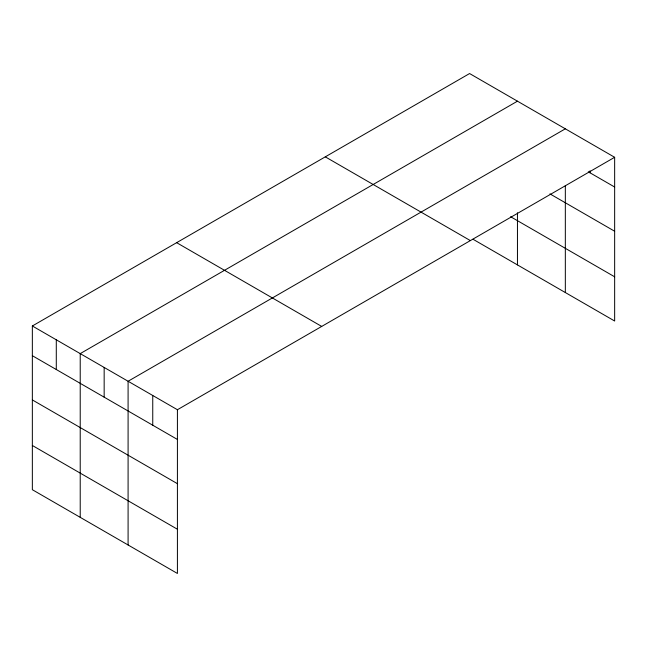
<?xml version="1.0" encoding="UTF-8"?>
<svg xmlns="http://www.w3.org/2000/svg" width="647" height="647" viewBox="0 0 647 647"><rect width="100%" height="100%" fill="white"/><g stroke="black" fill="none" stroke-linecap="round" stroke-linejoin="round"><path stroke-width="0.97" d="M32.35 325.983L177.415 409.729L177.415 573.46L32.35 489.706L32.35 325.983L469.585 73.54L614.65 157.294L614.65 321.017L473.006 239.244M517.454 101.183L80.22 353.618L80.22 517.341M565.332 128.818L128.09 381.253L128.09 544.984M177.415 409.729L614.65 157.294M588.285 171.803L614.65 187.023M549.942 193.882L614.65 231.238M510.62 216.737L614.65 276.803M325.295 156.849L470.361 240.595M176.639 242.674L321.705 326.428M32.35 355.704L177.415 439.459M32.35 399.927L177.415 483.681M32.35 445.484L177.415 529.238M589.991 170.8L589.991 172.781M565.332 185.681L565.332 292.549M517.454 212.766L517.454 264.906M152.749 395.495L152.749 425.216M104.159 367.439L104.159 397.161M56.289 339.796L56.289 369.526"/></g></svg>
